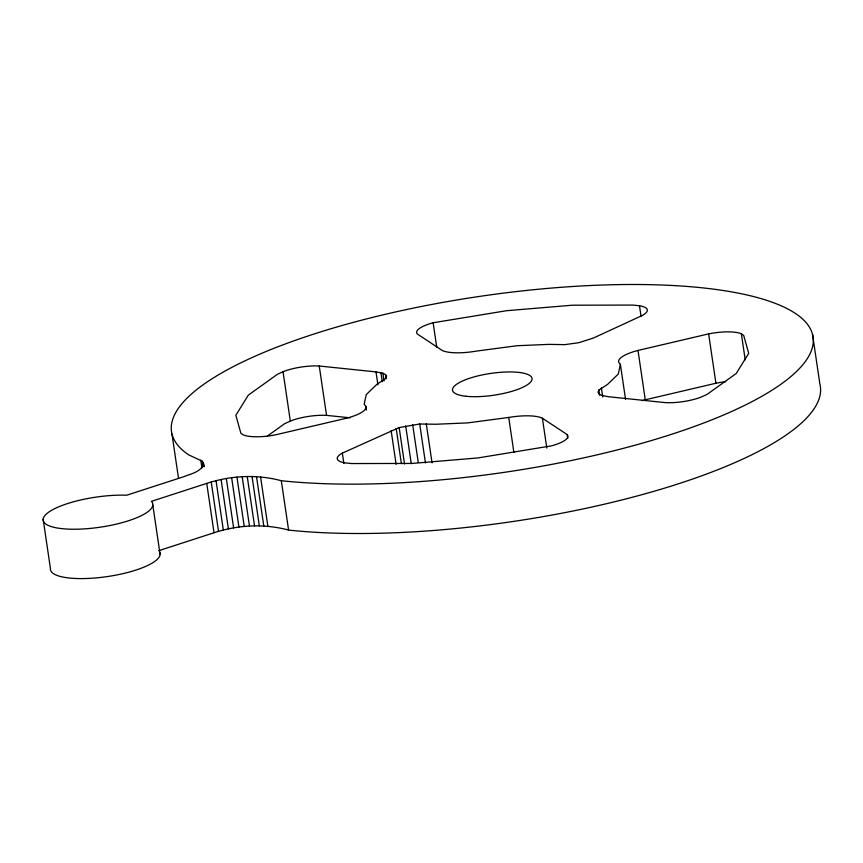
<?xml version="1.0" encoding="UTF-8"?>
<svg xmlns="http://www.w3.org/2000/svg" width="863" height="863" viewBox="0 0 863 863"><rect width="100%" height="100%" fill="white"/><g stroke="black" fill="none" stroke-linecap="round" stroke-linejoin="round"><path stroke-width="1.29" d="M620.389 364.391L618.296 374.035L607.606 384.369L598.836 390.065L598.016 392.136L598.987 393.97L601.673 395.427L608.544 396.732L665.297 402.622A29.18 7.994 -8.4 0 0 701.522 396.926L707.207 394.305L736.268 373.452L748.706 353.345L743.669 335.351L741.371 333.83A29.18 7.994 -8.4 0 0 708.631 333.884L637.994 350.443A32.74 8.975 -8.4 0 0 618.836 362.46L620.389 364.391L625.567 399.472M203.7 464.067C200.885 472.05 190.701 473.863 183.711 476.732L126.764 495.2A55.405 15.178 -8.4 0 0 45.426 514.952A55.405 15.178 -8.4 0 0 96.419 527.714A55.405 15.178 -8.4 0 0 151.359 501.36L206.742 483.399C230.723 475.524 256.829 474.154 281.306 480.713A324.251 88.835 -8.4 0 0 791.824 375.75A324.251 88.835 -8.4 0 0 498.35 293.787A324.251 88.835 -8.4 0 0 188.576 454.812L202.417 461.295L204.078 466.667M267.411 436.052L284.628 423.69L290.324 421.068A29.18 7.994 -8.4 0 1 326.538 415.373L350.302 417.843M283.032 371.716L277.347 374.337L248.285 395.178L235.847 415.286L240.885 433.291L243.183 434.812A29.18 7.994 -8.4 0 0 275.912 434.747L346.559 418.199A32.74 8.975 -8.4 0 0 365.718 406.171L364.164 404.24L366.257 394.607L376.937 384.262L385.718 378.566L386.538 376.495L385.567 374.671L382.881 373.215L376.009 371.91L319.245 366.009A29.18 7.994 -8.4 0 0 283.032 371.716L290.324 421.068M343.873 463.507L342.341 453.118L399.159 427.584L419.698 423.992L435.815 424.251L467.584 422.902L508.728 417.444A32.74 8.975 -8.4 0 1 542.396 418.21L567.153 434.574L567.725 438.469M158.652 550.713L214.035 532.751C238.015 524.887 264.11 523.507 288.598 530.076A324.251 88.835 -8.4 0 0 642.396 494.553A324.251 88.835 -8.4 0 0 819.85 383.873L812.558 334.51M433.14 322.762L506.559 310.702L572.449 305.2L632.87 305.081L639.483 305.761A29.18 7.994 -8.4 0 1 642.212 315.513L593.41 338.037L578.857 342.687L564.844 344.639L548.739 344.38L516.959 345.729L475.815 351.187A32.74 8.975 -8.4 0 1 442.147 350.432L417.401 334.057A29.18 7.994 -8.4 0 1 433.14 322.762L436.786 347.444M642.191 400.659A32.74 8.975 -8.4 0 1 645.276 399.796L715.923 383.248A29.18 7.994 -8.4 0 1 725.675 381.748M741.371 333.83L745.201 359.806M708.631 333.884L715.923 383.248M639.483 305.761L641.015 316.16M637.994 350.443L645.276 399.796M601.392 387.875L602.741 396.969M598.836 390.065L599.602 395.265M542.396 418.21L546.808 448.08M508.728 417.444L513.906 452.514M426.29 423.809L432.039 462.784M419.698 423.992L425.459 462.967M412.687 424.725L418.253 462.395M405.696 425.944L411.252 463.614M399.159 427.584L404.531 463.96M396.203 428.533L401.381 463.604M385.567 374.671L386.149 378.566M382.881 373.215L384.024 381.004M391.144 430.605L396.128 464.37M380.939 372.654L382.277 381.748M376.009 371.91L377.929 384.898M365.718 406.171L366.29 410.076M319.245 366.009L326.538 415.373M281.306 480.713L288.598 530.076M260.583 477.034L267.875 526.387M256.505 476.635L263.798 525.988M252.028 476.441L259.321 525.794M247.228 476.452L254.52 525.815M242.169 476.678L249.461 526.042M236.947 477.11L244.24 526.462M231.64 477.735L238.932 527.099M226.333 478.555L233.614 527.908M221.101 479.537L228.393 528.9M216.041 480.691L223.334 530.055M211.23 481.986L218.522 531.349M206.742 483.399L214.035 532.751M203.388 462.622L203.97 466.527M202.417 461.295L203.183 466.495M200.788 460.098L201.942 467.897M171.985 434.121L178.512 478.285M152.827 505.135L160.108 554.499M43.15 519.213L50.442 568.577A55.405 15.178 -8.4 0 0 107.292 576.581A55.405 15.178 -8.4 0 0 159.849 552.525M567.153 434.574A29.18 7.994 -8.4 0 1 551.403 445.869L477.983 457.929L412.104 463.442L351.683 463.56L345.071 462.87A29.18 7.994 -8.4 0 1 342.341 453.118M466.117 396.268A40.205 11.014 -8.4 0 0 531.338 381.133A40.205 11.014 -8.4 0 0 479.375 375.556A40.205 11.014 -8.4 0 0 466.117 396.268"/></g></svg>
